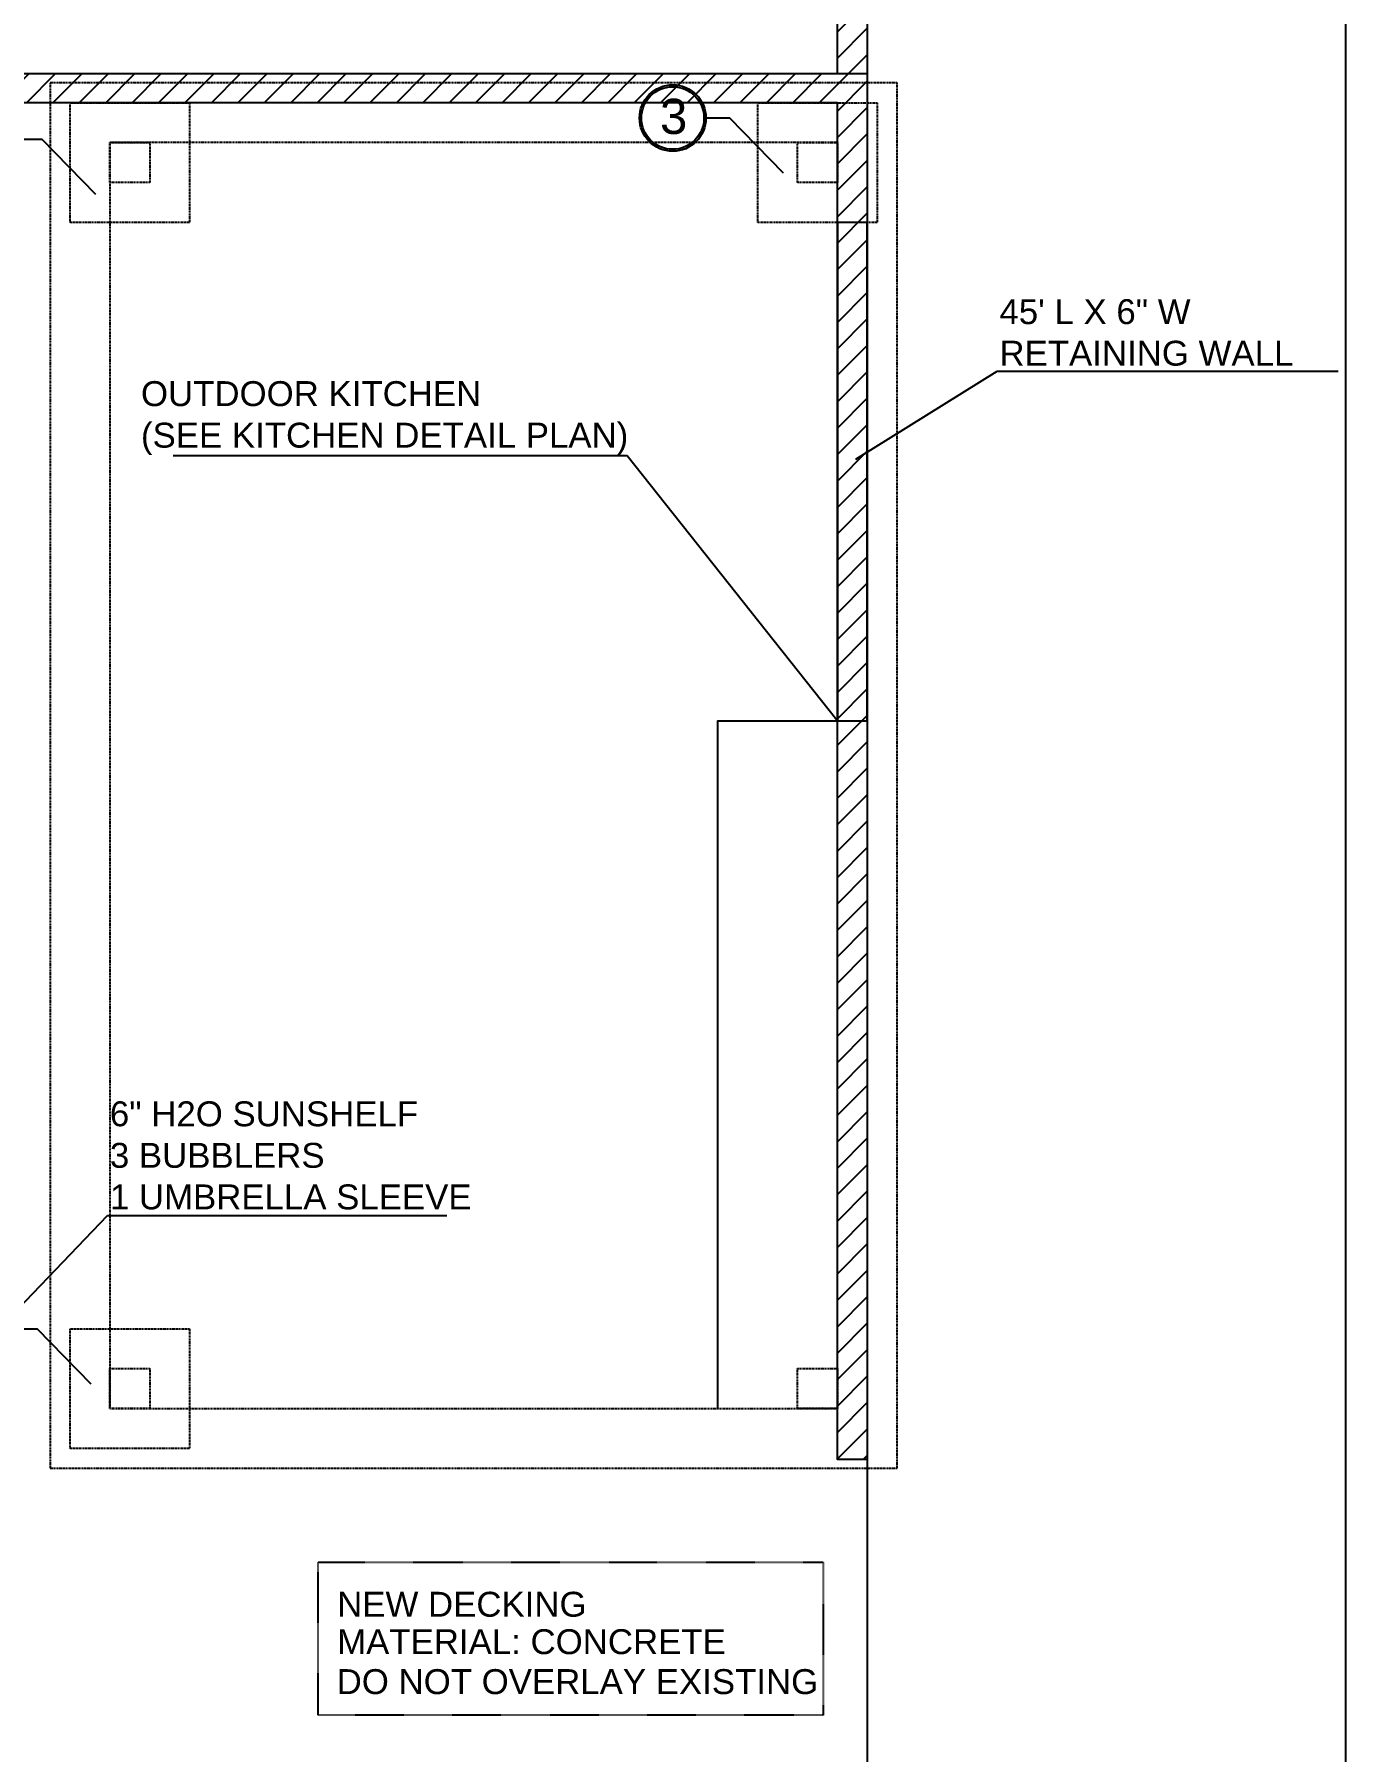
# Model space of a CAD drawing. Header units: inches. Extents: x 1 to 3312, y -950 to 1520.
# Drawn here: x 884.5 to 1147.7, y 383.4 to 728 of the extents above; entities that cross this region are included whole.
import ezdxf
from ezdxf import colors
from ezdxf.entities.mleader import LeaderData, LeaderLine
from ezdxf.math import Vec2, Vec3

# ---------------------------------------------------------------- set-up
doc = ezdxf.new("R2010")
doc.units = ezdxf.units.IN
doc.header["$MEASUREMENT"] = 0
doc.linetypes.add('DASHED2', pattern=[0.375, 0.25, -0.125])
doc.linetypes.add('DOT3', pattern=[0.1, 0.05, -0.05])
doc.layers.add('2 Project Detail', color=7, linetype='Continuous')
doc.layers.add('Fence Line', color=7, linetype='FENCELINE2')
doc.styles.get("Standard").update_dxf_attribs({"font": 'arial.ttf'})
doc.linetypes.add('FENCELINE2', pattern='A,0.25,-0.1,[132,ltypeshp.shx,S=0.1,R=0,X=-0.1,Y=0],-0.1,1', length=1.45)

# ---------------------------------------------------------------- blocks, each defined once
blk = doc.blocks.new('3')
at = {"ltscale": 0.5}
h = blk.add_hatch(color=0, dxfattribs=at)
h.dxf.hatch_style = 1
h.paths.add_polyline_path([(3085.51, -455.24, 1), (3098.85, -455.24, 1)])
h.paths.add_polyline_path([(3098.45, -455.24, -1), (3085.91, -455.24, -1)], flags=16)
at = {"color": 0, "ltscale": 0.5}
for radius in [6.67, 6.27]:
    blk.add_circle((3092.18, -455.24), radius, dxfattribs=at)
at = {"color": 0, "ltscale": 0.5, "insert": (3089.21, -451.36), "char_height": 7.0707, "attachment_point": 1}
blk.add_mtext_dynamic_manual_height_columns('\\pxqc;{\\C256;3}', width=6.3066, gutter_width=1, heights=[0], dxfattribs=at)

msp = doc.modelspace()

# ---------------------------------------------------------------- hatches: boundary and pattern name
at = {"layer": '2 Project Detail', "ltscale": 0.5}
h = msp.add_hatch(dxfattribs=at)
h.set_pattern_fill('ANSI31', color=1, scale=30)
h.set_pattern_definition([(45, (-1879.8106, 72.7954), (-2.6516504, 2.6516504), [])])
h.paths.add_polyline_path([(853.6812, 720.07214), (1045.6812, 720.07214), (1045.6812, 790.07214), (1051.6812, 790.07214), (1051.6812, 441.94808), (1045.6812, 441.94808), (1045.6812, 714.21525), (853.6812, 714.21525)])

# ---------------------------------------------------------------- linework, layer by layer
at = {"ltscale": 0.5}
msp.add_line((853.6812, 720.07214), (1051.6812, 720.07214), dxfattribs=at)
msp.add_lwpolyline([(745.6812, 764.07214), (745.6812, 902.07214), (1045.6812, 902.07214), (1051.6812, 902.07214), (1051.6812, 378.87214), (913.6812, 378.87214), (913.6812, 227.07214)], dxfattribs=at)
at = {"color": 251, "linetype": 'DASHED2', "ltscale": 0.5, "true_color": 0x636466}
for points in [[(1057.6812, 718.21525), (887.6812, 718.21525), (887.6812, 440.21525), (1057.6812, 440.21525)], [(891.6812, 714.21525), (915.6812, 714.21525), (915.6812, 690.21525), (891.6812, 690.21525)], [(1029.6812, 714.21525), (1053.6812, 714.21525), (1053.6812, 690.21525), (1029.6812, 690.21525)], [(899.6812, 706.21525), (907.6812, 706.21525), (907.6812, 698.21525), (899.6812, 698.21525)], [(1045.6812, 706.21525), (899.6812, 706.21525), (899.6812, 452.21525), (1045.6812, 452.21525)], [(1037.6812, 706.21525), (1045.6812, 706.21525), (1045.6812, 698.21525), (1037.6812, 698.21525)], [(891.6812, 468.21525), (915.6812, 468.21525), (915.6812, 444.21525), (891.6812, 444.21525)], [(899.6812, 460.21525), (907.6812, 460.21525), (907.6812, 452.21525), (899.6812, 452.21525)], [(1037.6812, 460.21525), (1045.6812, 460.21525), (1045.6812, 452.21525), (1037.6812, 452.21525)]]:
    msp.add_lwpolyline(points, close=True, dxfattribs=at)
at = {"ltscale": 0.5}
msp.add_lwpolyline([(1051.6812, 690.21525), (1045.6812, 690.21525), (1045.6812, 590.21525), (1051.6812, 590.21525)], close=True, dxfattribs=at)
at = {"color": 251, "linetype": 'Continuous', "ltscale": 0.5, "true_color": 0x636466}
msp.add_lwpolyline([(1021.6812, 452.21525), (1021.6812, 590.21525), (1051.6812, 590.21525)], dxfattribs=at)
at = {"layer": '2 Project Detail', "color": 1, "ltscale": 0.5}
msp.add_lwpolyline([(853.6812, 720.07214), (1045.6812, 720.07214), (1045.6812, 790.07214), (1051.6812, 790.07214), (1051.6812, 441.94808), (1045.6812, 441.94808), (1045.6812, 714.21525), (853.6812, 714.21525)], close=True, dxfattribs=at)
at = {"layer": '2 Project Detail', "color": 251, "ltscale": 0.5, "true_color": 0x636466}
for points in [[(1034.83611, 700.09483), (1024.06494, 711.1484), (1018.90941, 711.1484)], [(896.88809, 695.79766), (886.11691, 706.85123), (880.96138, 706.85123)], [(895.92584, 457.07455), (885.15466, 468.12812), (879.99913, 468.12812)]]:
    msp.add_lwpolyline(points, dxfattribs=at)
at = {"layer": '2 Project Detail', "color": 251, "linetype": 'DOT3', "true_color": 0x636466}
msp.add_lwpolyline([(941.512, 421.38037), (1042.83842, 421.38037), (1042.83842, 390.70114), (941.512, 390.70114)], close=True, dxfattribs=at)
msp.add_lwpolyline([(941.512, 421.38037), (1042.83842, 421.38037), (1042.83842, 390.70114), (941.512, 390.70114)], close=True, dxfattribs=at)
at = {"layer": 'Fence Line', "ltscale": 0.4}
msp.add_lwpolyline([(1147.6812, -807.03672, 0.362314432), (392.37716, -949.66273), (127.25498, -731.34592), (127.25498, 1520.33377), (945.13931, 1163.84439), (1147.6812, 1179.68203)], format="xyb", close=True, dxfattribs=at)

# ---------------------------------------------------------------- block references
at = {"layer": '2 Project Detail', "color": 251, "true_color": 0x636466}
msp.add_blockref('3', (-2079.54263, 1166.39296), dxfattribs=at)

# ---------------------------------------------------------------- texts
at = {"layer": '2 Project Detail', "color": 7}
for s, p in [('NEW DECKING', (945.28934, 410.42915)), ('NEW DECKING', (945.28934, 410.42915)), ('MATERIAL: CONCRETE ', (945.28934, 402.91884)), ('MATERIAL: CONCRETE', (945.28934, 402.91884)), ('DO NOT OVERLAY EXISTING ', (945.19309, 394.90631)), ('DO NOT OVERLAY EXISTING ', (945.19309, 394.90631))]:
    msp.add_text(s, height=5, dxfattribs=at).set_placement(p)

# ---------------------------------------------------------------- leaders
at = {"layer": '2 Project Detail', "color": 1}
ml = msp.add_multileader_mtext('Standard', dxfattribs=at)
ml.set_content('45\' L X 6" W RETAINING WALL', color=1)
ml.set_leader_properties(color=256)
ml.build(insert=Vec2(0, 0))
ml.multileader.update_dxf_attribs({"text_left_attachment_type": 5, "text_right_attachment_type": 5, "dogleg_length": 0.36, "arrow_head_size": 0.18})
ctx = ml.context
ctx.base_point, ctx.char_height, ctx.arrow_head_size, ctx.landing_gap_size, ctx.plane_origin = Vec3(1078.11034, 660.36408), 5, 0.18, 0.09, Vec3(1102.01049, 664.91605)
ctx.left_attachment, ctx.right_attachment = 5, 5
notes = []
notes.append((ctx, [(0, (1, 1, 0), (1077.75034, 660.36408), (1, 0), 0.36, [(0, [(1049.19651, 642.60966)], 0, [])])]))
ctx.mtext.insert, ctx.mtext.width, ctx.mtext.flow_direction = Vec3(1078.20034, 674.80314), 67.2970743, 5
at = {"layer": '2 Project Detail'}
ml = msp.add_multileader_mtext('Standard', dxfattribs=at)
ml.set_content('OUTDOOR KITCHEN\\P(SEE KITCHEN DETAIL PLAN)', color=256)
ml.set_leader_properties(color=256)
ml.build(insert=Vec2(0, 0))
ml.multileader.update_dxf_attribs({"text_left_attachment_type": 5, "text_right_attachment_type": 5, "dogleg_length": 0.36, "arrow_head_size": 0.18})
ctx = ml.context
ctx.base_point, ctx.char_height, ctx.arrow_head_size, ctx.landing_gap_size, ctx.plane_origin = Vec3(905.82938, 643.38019), 5, 0.18, 0.09, Vec3(918.48625, 593.63411)
ctx.left_attachment, ctx.right_attachment = 5, 5
notes.append((ctx, [(1, (1, 1, 0), (1003.50444, 643.38019), (-1, 0), 0.36, [(0, [(1045.6812, 590.21525)], 0, [])])]))
ctx.mtext.insert, ctx.mtext.width, ctx.mtext.defined_height, ctx.mtext.flow_direction = Vec3(905.91938, 658.35745), 137.0154944, 87.5214, 5
ml = msp.add_multileader_mtext('Standard', dxfattribs=at)
ml.set_content('6" H2O SUNSHELF\\P3 BUBBLERS \\P1 UMBRELLA SLEEVE ', color=256)
ml.set_leader_properties(color=256)
ml.build(insert=Vec2(0, 0))
ml.multileader.update_dxf_attribs({"text_left_attachment_type": 5, "text_right_attachment_type": 5, "dogleg_length": 0.36, "arrow_head_size": 0.18})
ctx = ml.context
ctx.base_point, ctx.char_height, ctx.arrow_head_size, ctx.landing_gap_size, ctx.plane_origin = Vec3(899.5912, 490.91848), 5, 0.18, 0.09, Vec3(958.61547, 418.41098)
ctx.left_attachment, ctx.right_attachment = 5, 5
notes.append((ctx, [(0, (1, 1, 0), (899.2312, 490.91848), (1, 0), 0.36, [(0, [(841.6812, 431.07214)], 0, [])])]))
ctx.mtext.insert, ctx.mtext.width, ctx.mtext.flow_direction = Vec3(899.6812, 513.84435), 143.2417818, 5
for ctx, leaders in notes:
    for number, flags, end, landing, length, lines in leaders:
        leader = LeaderData()
        leader.index, (leader.has_last_leader_line, leader.has_dogleg_vector, leader.attachment_direction) = number, flags
        leader.last_leader_point, leader.dogleg_vector, leader.dogleg_length = Vec3(end), Vec3(landing), length
        for number, points, colour, breaks in lines:
            line = LeaderLine()
            line.index, line.vertices, line.color, line.breaks = number, Vec3.list(points), colors.encode_raw_color(colour), breaks
            leader.lines.append(line)
        ctx.leaders.append(leader)

doc.saveas('drawing.dxf')
